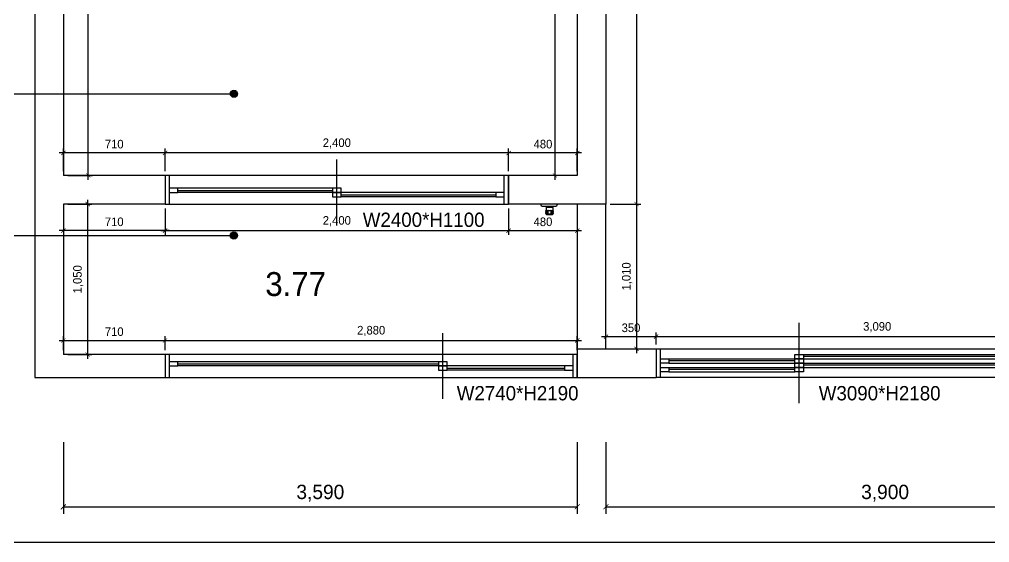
# Model space of a CAD drawing. Header units: inches. Extents: x 4374 to 164780, y 597 to 50243.
# Drawn here: x 8835 to 15612, y 36018 to 39669 of the extents above; entities that cross this region are included whole.
import ezdxf
from ezdxf.enums import TextEntityAlignment as Align

# ---------------------------------------------------------------- set-up
doc = ezdxf.new("R2010")
doc.units = ezdxf.units.IN
doc.header["$LTSCALE"] = 50
doc.header["$MEASUREMENT"] = 0
doc.header["$PDSIZE"] = 700.071425
for name, color, linetype in [('0-ELC TEXT', 7, 'Continuous'), ('03-TEXT', 3, 'Continuous'), ('04-WIN', 4, 'Continuous'), ('06-FUR', 6, 'Continuous'), ('07-DIM', 5, 'Continuous'), ('07-DIM WAL', 5, 'Continuous'), ('F-SYM', 7, 'Continuous'), ('fin', 5, 'Continuous'), ('FORM(YOURNAME)-11', 1, 'Continuous'), ('도면층2', 2, 'Continuous'), ('도면층4', 4, 'Continuous'), ('도면층5', 5, 'Continuous')]:
    doc.layers.add(name, color=color, linetype=linetype)
doc.styles.add('HY 울릉도 L', font='')
doc.styles.add('YOURNAME', font='HY울릉도M.TTF')
doc.styles.add('마감재', font='stylu.ttf')
doc.styles.add('코레일둥고', font='Korail_Round_Gothic_Medium.ttf')
doc.styles.get('HY 울릉도 L').set_extended_font_data('HY울릉도L')
doc.dimstyles.new('30', dxfattribs={"dimscale": 30, "dimtxt": 2, "dimasz": 1, "dimexe": 1, "dimexo": 1, "dimgap": 1, "dimtad": 1, "dimdec": 0, "dimrnd": 0.05, "dimdsep": 46, "dimlunit": 6, "dimtxsty": 'HY 울릉도 L', "dimblk": 'ARCHTICK', "dimcen": 2.5, "dimdle": 1, "dimclrd": 133, "dimclre": 133, "dimclrt": 30, "dimadec": 0, "dimazin": 0, "dimtfac": 1, "dimtdec": 0, "dimtix": 1, "dimtmove": 2, "dimatfit": 3, "dimldrblk": 'ARCHTICK', "dimfxl": 0, "dimlwd": -1, "dimlwe": -1, "dimarcsym": 0})
doc.dimstyles.new('벽치수 Copy of DIM-50', dxfattribs={"dimscale": 50, "dimtxt": 2, "dimasz": 0.7, "dimexe": 1, "dimexo": 1, "dimgap": 0.7, "dimtad": 1, "dimdec": 0, "dimzin": 1, "dimdsep": 46, "dimlunit": 6, "dimtxsty": '마감재', "dimblk": 'ARCHTICK', "dimcen": -0.09, "dimclrd": 256, "dimclre": 256, "dimclrt": 3, "dimadec": 0, "dimazin": 0, "dimtfac": 1, "dimtdec": 0, "dimtix": 1, "dimtmove": 2, "dimatfit": 0, "dimldrblk": 'ARCHTICK', "dimfxl": 0, "dimtolj": 1, "dimtzin": 0, "dimarcsym": 0})

# ---------------------------------------------------------------- blocks, each defined once
blk = doc.blocks.new('FORM-PLAN')
at = {"layer": 'Defpoints', "color": 158}
blk.add_lwpolyline([(-69444, 53115), (-64, 53115), (-64, 1215), (-69444, 1215)], close=True, dxfattribs=at)
at = {"layer": 'FORM(YOURNAME)-11', "color": 3, "style": 'YOURNAME'}
for tag, height, p in [('1', 450, (9905, 18188)), ('2', 450, (9905, 17544)), ('3', 450, (9905, 16257)), ('4', 450, (9905, 14326)), ('5', 515, (9905, 12009)), ('6', 515, (9905, 9757)), ('7', 515, (9905, 7504)), ('8', 515, (9905, 5252)), ('9', 515, (9905, 2999)), ('10', 515, (5655, 811)), ('11', 515, (9905, 747)), ('12', 515, (5655, -1441)), ('13', 515, (9905, -1441))]:
    blk.add_attdef(tag, text='', height=height, dxfattribs=at).set_placement(p, align=Align.MIDDLE_RIGHT)
blk = doc.blocks.new('*U577')
at = {"layer": 'F-SYM', "xscale": 0.2500000000000001, "yscale": 0.2500000000000001, "zscale": 0.2500000000000001}
blk.add_blockref('FORM-PLAN', (22985.5, 35713.8), dxfattribs=at)
blk = doc.blocks.new('floor')
at = {"layer": 'fin', "color": 6}
for p, q in [((-37643.8, 2357.2), (-37643.8, 2352.2)), ((-37633.8, 2342.2), (-37539.4, 2342.2)), ((-37607.8, 2334.2), (-37607.8, 2312.2)), ((-37607.8, 2312.2), (-37559.8, 2312.2)), ((-37607.8, 2306.2), (-37592.8, 2306.2)), ((-37605.8, 2336.2), (-37561.8, 2336.2)), ((-37600.8, 2342.2), (-37600.8, 2336.2)), ((-37574.8, 2306.2), (-37559.8, 2306.2)), ((-37566.8, 2342.2), (-37566.8, 2336.2)), ((-37559.8, 2334.2), (-37559.8, 2312.2)), ((-37529.4, 2357.2), (-37529.4, 2352.2)), ((-37607.8, 2300.2), (-37592.8, 2300.2)), ((-37607.8, 2294.2), (-37592.8, 2294.2)), ((-37607.8, 2288.2), (-37559.8, 2288.2)), ((-37607.8, 2288.2), (-37607.8, 2287.2)), ((-37605.8, 2285.2), (-37561.8, 2285.2)), ((-37574.8, 2300.2), (-37559.8, 2300.2)), ((-37574.8, 2294.2), (-37559.8, 2294.2)), ((-37559.8, 2288.2), (-37559.8, 2287.2))]:
    blk.add_line(p, q, dxfattribs=at)
for centre, radius, start, end in [((-37633.8, 2352.2), 10, 180, 270), ((-37607.8, 2309.2), 3, 90, 270), ((-37607.8, 2303.2), 3, 90, 270), ((-37605.8, 2334.2), 2, 90, 180), ((-37592.8, 2309.2), 3, 90, 270), ((-37592.8, 2303.2), 3, 90, 270), ((-37574.8, 2309.2), 3, 270, 90), ((-37574.8, 2303.2), 3, 270, 90), ((-37561.8, 2334.2), 2, 0, 90), ((-37559.8, 2309.2), 3, 270, 90), ((-37559.8, 2303.2), 3, 270, 90), ((-37539.4, 2352.2), 10, 270, 0), ((-37607.8, 2297.2), 3, 90, 270), ((-37607.8, 2291.2), 3, 90, 270), ((-37605.8, 2287.2), 2, 180, 270), ((-37592.8, 2297.2), 3, 90, 270), ((-37592.8, 2291.2), 3, 90, 270), ((-37574.8, 2297.2), 3, 270, 90), ((-37574.8, 2291.2), 3, 270, 90), ((-37561.8, 2287.2), 2, 270, 0), ((-37559.8, 2297.2), 3, 270, 90), ((-37559.8, 2291.2), 3, 270, 90)]:
    blk.add_arc(centre, radius, start, end, dxfattribs=at)
at = {"layer": '도면층2'}
for p, q in [((-41179.4, 5747.2), (-41179.4, 1147.2)), ((-37389.4, 5747.2), (-37389.4, 2557.2)), ((-37189.4, 5747.2), (-37189.4, 2357.2)), ((-40979.4, 5547.2), (-40979.4, 2557.2)), ((-40269.4, 2557.2), (-40979.4, 2557.2)), ((-40269.4, 2557.2), (-40269.4, 2357.2)), ((-40269.4, 2557.2), (-40269.4, 2357.2)), ((-37869.4, 2557.2), (-37869.4, 2357.2)), ((-37389.4, 2557.2), (-37869.4, 2557.2)), ((-37869.4, 2557.2), (-37869.4, 2357.2)), ((-40269.4, 2357.2), (-40979.4, 2357.2)), ((-40979.4, 2357.2), (-40979.4, 1307.2)), ((-37189.4, 2357.2), (-37869.4, 2357.2)), ((-40269.4, 1307.2), (-40979.4, 1307.2)), ((-40269.4, 1307.2), (-40269.4, 1147.2)), ((-40269.4, 1307.2), (-40269.4, 1147.2)), ((-37389.4, 1347.2), (-36839.4, 1347.2)), ((-37389.4, 1347.2), (-37389.4, 1147.2)), ((-36839.4, 1347.2), (-36839.4, 1147.2)), ((-41179.4, 1147.2), (-40269.4, 1147.2)), ((-37389.4, 1147.2), (-36839.4, 1147.2))]:
    blk.add_line(p, q, dxfattribs=at)
at = {"layer": '도면층4'}
for p, q in [((-39069.4, 2207.2), (-39069.4, 2667.2)), ((-37869.4, 2557.2), (-40269.4, 2557.2)), ((-40269.4, 2557.2), (-40269.4, 2357.2)), ((-40239.4, 2557.2), (-40239.4, 2357.2)), ((-37899.4, 2357.2), (-37899.4, 2557.2)), ((-37869.4, 2357.2), (-37869.4, 2557.2)), ((-40179.4, 2452.2), (-39099.4, 2452.2)), ((-39039.4, 2422.2), (-37959.4, 2422.2)), ((-40269.4, 2357.2), (-37869.4, 2357.2)), ((-35839.4, 1027.2), (-35839.4, 1527.2)), ((-38329.4, 997.2), (-38329.4, 1457.2)), ((-35839.4, 967.2), (-35839.4, 1467.2)), ((-37389.4, 1307.2), (-40269.4, 1307.2)), ((-40269.4, 1307.2), (-40269.4, 1147.2)), ((-40239.4, 1307.2), (-40239.4, 1147.2)), ((-37419.4, 1147.2), (-37419.4, 1307.2)), ((-37389.4, 1147.2), (-37389.4, 1307.2)), ((-36839.4, 1347.2), (-33749.4, 1347.2)), ((-36839.4, 1347.2), (-36839.4, 1147.2)), ((-36809.4, 1147.2), (-36809.4, 1347.2)), ((-33839.4, 1292.2), (-35809.4, 1292.2)), ((-40179.4, 1242.2), (-38359.4, 1242.2)), ((-35869.4, 1262.2), (-36749.4, 1262.2)), ((-33839.4, 1232.2), (-35809.4, 1232.2)), ((-38299.4, 1212.2), (-37479.4, 1212.2)), ((-35869.4, 1202.2), (-36749.4, 1202.2)), ((-40269.4, 1147.2), (-37389.4, 1147.2)), ((-33749.4, 1147.2), (-36839.4, 1147.2))]:
    blk.add_line(p, q, dxfattribs=at)
for points in [[(-40239.4, 2467.2), (-40239.4, 2437.2), (-40179.4, 2437.2), (-40179.4, 2467.2)], [(-39099.4, 2467.2), (-39099.4, 2437.2), (-39039.4, 2437.2), (-39039.4, 2467.2)], [(-39099.4, 2437.2), (-39099.4, 2407.2), (-39039.4, 2407.2), (-39039.4, 2437.2)], [(-37959.4, 2437.2), (-37959.4, 2407.2), (-37899.4, 2407.2), (-37899.4, 2437.2)], [(-35809.4, 1307.2), (-35809.4, 1277.2), (-35869.4, 1277.2), (-35869.4, 1307.2)], [(-40239.4, 1257.2), (-40239.4, 1227.2), (-40179.4, 1227.2), (-40179.4, 1257.2)], [(-38359.4, 1257.2), (-38359.4, 1227.2), (-38299.4, 1227.2), (-38299.4, 1257.2)], [(-38359.4, 1227.2), (-38359.4, 1197.2), (-38299.4, 1197.2), (-38299.4, 1227.2)], [(-37479.4, 1227.2), (-37479.4, 1197.2), (-37419.4, 1197.2), (-37419.4, 1227.2)], [(-36749.4, 1277.2), (-36749.4, 1247.2), (-36809.4, 1247.2), (-36809.4, 1277.2)], [(-35809.4, 1277.2), (-35809.4, 1247.2), (-35869.4, 1247.2), (-35869.4, 1277.2)], [(-35809.4, 1247.2), (-35809.4, 1217.2), (-35869.4, 1217.2), (-35869.4, 1247.2)], [(-36749.4, 1217.2), (-36749.4, 1187.2), (-36809.4, 1187.2), (-36809.4, 1217.2)], [(-35809.4, 1217.2), (-35809.4, 1187.2), (-35869.4, 1187.2), (-35869.4, 1217.2)]]:
    blk.add_lwpolyline(points, close=True, dxfattribs=at)
at = {"layer": '도면층5'}
for p, q in [((-39099.4, 2467.2), (-40179.4, 2467.2)), ((-39099.4, 2437.2), (-40179.4, 2437.2)), ((-37959.4, 2437.2), (-39039.4, 2437.2)), ((-37959.4, 2407.2), (-39039.4, 2407.2)), ((-35809.4, 1307.2), (-33839.4, 1307.2)), ((-38359.4, 1257.2), (-40179.4, 1257.2)), ((-38359.4, 1227.2), (-40179.4, 1227.2)), ((-37479.4, 1227.2), (-38299.4, 1227.2)), ((-36749.4, 1277.2), (-35869.4, 1277.2)), ((-36749.4, 1247.2), (-35869.4, 1247.2)), ((-35809.4, 1277.2), (-33839.4, 1277.2)), ((-35809.4, 1247.2), (-33839.4, 1247.2)), ((-37479.4, 1197.2), (-38299.4, 1197.2)), ((-36749.4, 1217.2), (-35869.4, 1217.2)), ((-36749.4, 1187.2), (-35869.4, 1187.2)), ((-35809.4, 1217.2), (-33839.4, 1217.2))]:
    blk.add_line(p, q, dxfattribs=at)
blk = doc.blocks.new('_ArchTick')
at = {"color": 0, "linetype": 'ByBlock', "const_width": 0.15}
blk.add_lwpolyline([(-0.5, -0.5), (0.5, 0.5)], dxfattribs=at)
blk = doc.blocks.new('*D74')
at = {"layer": '07-DIM', "lineweight": -2}
for p, q in [((9141.9, 36717.6), (9141.9, 36217.6)), ((12731.9, 36717.6), (12731.9, 36217.6)), ((9141.9, 36267.6), (12731.9, 36267.6))]:
    blk.add_line(p, q, dxfattribs=at)
at = {"layer": 'Defpoints', "color": 0}
for p in [(9141.9, 36767.6), (12731.9, 36767.6), (12731.9, 36267.6)]:
    blk.add_point(p, dxfattribs=at)
at = {"layer": '07-DIM', "lineweight": -2, "xscale": 35, "yscale": 35, "zscale": 35, "rotation": 180}
blk.add_blockref('_ArchTick', (9141.9, 36267.6), dxfattribs=at)
at = {"layer": '07-DIM', "lineweight": -2, "xscale": 35, "yscale": 35, "zscale": 35}
blk.add_blockref('_ArchTick', (12731.9, 36267.6), dxfattribs=at)
at = {"layer": '07-DIM', "color": 3, "insert": (10936.9, 36361.9), "char_height": 100, "attachment_point": 5, "style": '마감재'}
blk.add_mtext('\\A1;3,590', dxfattribs=at)
blk = doc.blocks.new('*D75')
at = {"layer": '07-DIM', "lineweight": -2}
for p, q in [((12931.9, 36717.6), (12931.9, 36217.6)), ((16831.9, 36717.6), (16831.9, 36217.6)), ((12931.9, 36267.6), (16831.9, 36267.6))]:
    blk.add_line(p, q, dxfattribs=at)
at = {"layer": 'Defpoints', "color": 0}
for p in [(12931.9, 36767.6), (16831.9, 36767.6), (16831.9, 36267.6)]:
    blk.add_point(p, dxfattribs=at)
at = {"layer": '07-DIM', "lineweight": -2, "xscale": 35, "yscale": 35, "zscale": 35, "rotation": 180}
blk.add_blockref('_ArchTick', (12931.9, 36267.6), dxfattribs=at)
at = {"layer": '07-DIM', "lineweight": -2, "xscale": 35, "yscale": 35, "zscale": 35}
blk.add_blockref('_ArchTick', (16831.9, 36267.6), dxfattribs=at)
at = {"layer": '07-DIM', "color": 3, "insert": (14881.9, 36361.9), "char_height": 100, "attachment_point": 5, "style": '마감재'}
blk.add_mtext('\\A1;3,900', dxfattribs=at)
blk = doc.blocks.new('*D134')
at = {"layer": '07-DIM WAL', "color": 133}
for p, q in [((12701.9, 41570.1), (12545.6, 41570.1)), ((12575.6, 41600.1), (12575.6, 38550.1)), ((12701.9, 38580.1), (12545.6, 38580.1))]:
    blk.add_line(p, q, dxfattribs=at)
at = {"layer": 'Defpoints', "color": 0}
for p in [(12731.9, 41570.1), (12575.6, 38580.1), (12731.9, 38580.1)]:
    blk.add_point(p, dxfattribs=at)
at = {"layer": '07-DIM WAL', "color": 133, "xscale": 30, "yscale": 30, "zscale": 30}
for p, rotation in [((12575.6, 41570.1), 90), ((12575.6, 38580.1), 270)]:
    blk.add_blockref('_ArchTick', p, dxfattribs=dict(at, rotation=rotation))
at = {"layer": '07-DIM WAL', "color": 30, "insert": (12509.6, 40075.1), "char_height": 60, "attachment_point": 5, "rotation": 90, "style": 'HY 울릉도 L'}
blk.add_mtext('2,990', dxfattribs=at)
blk = doc.blocks.new('*D135')
at = {"layer": '07-DIM WAL', "color": 133}
for p, q in [((12251.9, 38610.1), (12251.9, 38766.9)), ((12731.9, 38610.1), (12731.9, 38766.9)), ((12761.9, 38736.9), (12221.9, 38736.9))]:
    blk.add_line(p, q, dxfattribs=at)
at = {"layer": 'Defpoints', "color": 0}
for p in [(12251.9, 38736.9), (12251.9, 38580.1), (12731.9, 38580.1)]:
    blk.add_point(p, dxfattribs=at)
at = {"layer": '07-DIM WAL', "color": 133, "xscale": 30, "yscale": 30, "zscale": 30, "rotation": 180}
blk.add_blockref('_ArchTick', (12251.9, 38736.9), dxfattribs=at)
at = {"layer": '07-DIM WAL', "color": 133, "xscale": 30, "yscale": 30, "zscale": 30}
blk.add_blockref('_ArchTick', (12731.9, 38736.9), dxfattribs=at)
at = {"layer": '07-DIM WAL', "color": 30, "insert": (12491.9, 38798.2), "char_height": 60, "attachment_point": 5, "style": 'HY 울릉도 L'}
blk.add_mtext('480', dxfattribs=at)
blk = doc.blocks.new('*D136')
at = {"layer": '07-DIM WAL', "color": 133}
for p, q in [((9851.9, 38610.1), (9851.9, 38766.9)), ((12251.9, 38610.1), (12251.9, 38766.9)), ((12281.9, 38736.9), (9821.9, 38736.9))]:
    blk.add_line(p, q, dxfattribs=at)
at = {"layer": 'Defpoints', "color": 0}
for p in [(9851.9, 38736.9), (9851.9, 38580.1), (12251.9, 38580.1)]:
    blk.add_point(p, dxfattribs=at)
at = {"layer": '07-DIM WAL', "color": 133, "xscale": 30, "yscale": 30, "zscale": 30, "rotation": 180}
blk.add_blockref('_ArchTick', (9851.9, 38736.9), dxfattribs=at)
at = {"layer": '07-DIM WAL', "color": 133, "xscale": 30, "yscale": 30, "zscale": 30}
blk.add_blockref('_ArchTick', (12251.9, 38736.9), dxfattribs=at)
at = {"layer": '07-DIM WAL', "color": 30, "insert": (11051.9, 38802.8), "char_height": 60, "attachment_point": 5, "style": 'HY 울릉도 L'}
blk.add_mtext('2,400', dxfattribs=at)
blk = doc.blocks.new('*D137')
at = {"layer": '07-DIM WAL', "color": 133}
for p, q in [((9141.9, 38610.1), (9141.9, 38766.9)), ((9851.9, 38610.1), (9851.9, 38766.9)), ((9881.9, 38736.9), (9111.9, 38736.9))]:
    blk.add_line(p, q, dxfattribs=at)
at = {"layer": 'Defpoints', "color": 0}
for p in [(9141.9, 38736.9), (9141.9, 38580.1), (9851.9, 38580.1)]:
    blk.add_point(p, dxfattribs=at)
at = {"layer": '07-DIM WAL', "color": 133, "xscale": 30, "yscale": 30, "zscale": 30, "rotation": 180}
blk.add_blockref('_ArchTick', (9141.9, 38736.9), dxfattribs=at)
at = {"layer": '07-DIM WAL', "color": 133, "xscale": 30, "yscale": 30, "zscale": 30}
blk.add_blockref('_ArchTick', (9851.9, 38736.9), dxfattribs=at)
at = {"layer": '07-DIM WAL', "color": 30, "insert": (9496.9, 38798.1), "char_height": 60, "attachment_point": 5, "style": 'HY 울릉도 L'}
blk.add_mtext('710', dxfattribs=at)
blk = doc.blocks.new('*D138')
at = {"layer": '07-DIM WAL', "color": 133}
for p, q in [((9171.9, 41570.1), (9345.6, 41570.1)), ((9315.6, 38550.1), (9315.6, 41600.1)), ((9171.9, 38580.1), (9345.6, 38580.1))]:
    blk.add_line(p, q, dxfattribs=at)
at = {"layer": 'Defpoints', "color": 0}
for p in [(9141.9, 41570.1), (9315.6, 41570.1), (9141.9, 38580.1)]:
    blk.add_point(p, dxfattribs=at)
at = {"layer": '07-DIM WAL', "color": 133, "xscale": 30, "yscale": 30, "zscale": 30}
for p, rotation in [((9315.6, 41570.1), 90), ((9315.6, 38580.1), 270)]:
    blk.add_blockref('_ArchTick', p, dxfattribs=dict(at, rotation=rotation))
at = {"layer": '07-DIM WAL', "color": 30, "insert": (9249.6, 40075.1), "char_height": 60, "attachment_point": 5, "rotation": 90, "style": 'HY 울릉도 L'}
blk.add_mtext('2,990', dxfattribs=at)
blk = doc.blocks.new('*D145')
at = {"layer": '07-DIM WAL', "color": 133}
for p, q in [((12961.9, 41770.1), (13175.6, 41770.1)), ((13145.6, 41800.1), (13145.6, 38350.1)), ((12961.9, 38380.1), (13175.6, 38380.1))]:
    blk.add_line(p, q, dxfattribs=at)
at = {"layer": 'Defpoints', "color": 0}
for p in [(12931.9, 41770.1), (12931.9, 38380.1), (13145.6, 38380.1)]:
    blk.add_point(p, dxfattribs=at)
at = {"layer": '07-DIM WAL', "color": 133, "xscale": 30, "yscale": 30, "zscale": 30}
for p, rotation in [((13145.6, 41770.1), 90), ((13145.6, 38380.1), 270)]:
    blk.add_blockref('_ArchTick', p, dxfattribs=dict(at, rotation=rotation))
at = {"layer": '07-DIM WAL', "color": 30, "insert": (13079.6, 40075.1), "char_height": 60, "attachment_point": 5, "rotation": 90, "style": 'HY 울릉도 L'}
blk.add_mtext('3,390', dxfattribs=at)
blk = doc.blocks.new('*D146')
at = {"layer": '07-DIM WAL', "color": 133}
for p, q in [((12961.9, 38380.1), (13175.6, 38380.1)), ((13145.6, 38410.1), (13145.6, 37340.1)), ((12961.9, 37370.1), (13175.6, 37370.1))]:
    blk.add_line(p, q, dxfattribs=at)
at = {"layer": 'Defpoints', "color": 0}
for p in [(12931.9, 38380.1), (12931.9, 37370.1), (13145.6, 37370.1)]:
    blk.add_point(p, dxfattribs=at)
at = {"layer": '07-DIM WAL', "color": 133, "xscale": 30, "yscale": 30, "zscale": 30}
for p, rotation in [((13145.6, 38380.1), 90), ((13145.6, 37370.1), 270)]:
    blk.add_blockref('_ArchTick', p, dxfattribs=dict(at, rotation=rotation))
at = {"layer": '07-DIM WAL', "color": 30, "insert": (13079.6, 37875.1), "char_height": 60, "attachment_point": 5, "rotation": 90, "style": 'HY 울릉도 L'}
blk.add_mtext('1,010', dxfattribs=at)
blk = doc.blocks.new('*D147')
at = {"layer": '07-DIM WAL', "color": 133}
for p, q in [((9141.9, 38350.1), (9141.9, 38164.6)), ((9851.9, 38350.1), (9851.9, 38164.6)), ((9881.9, 38194.6), (9111.9, 38194.6))]:
    blk.add_line(p, q, dxfattribs=at)
at = {"layer": 'Defpoints', "color": 0}
for p in [(9141.9, 38380.1), (9851.9, 38380.1), (9141.9, 38194.6)]:
    blk.add_point(p, dxfattribs=at)
at = {"layer": '07-DIM WAL', "color": 133, "xscale": 30, "yscale": 30, "zscale": 30, "rotation": 180}
blk.add_blockref('_ArchTick', (9141.9, 38194.6), dxfattribs=at)
at = {"layer": '07-DIM WAL', "color": 133, "xscale": 30, "yscale": 30, "zscale": 30}
blk.add_blockref('_ArchTick', (9851.9, 38194.6), dxfattribs=at)
at = {"layer": '07-DIM WAL', "color": 30, "insert": (9496.9, 38255.9), "char_height": 60, "attachment_point": 5, "style": 'HY 울릉도 L'}
blk.add_mtext('710', dxfattribs=at)
blk = doc.blocks.new('*D148')
at = {"layer": '07-DIM WAL', "color": 133}
for p, q in [((9171.9, 38380.1), (9341.4, 38380.1)), ((9311.4, 38410.1), (9311.4, 37300.1)), ((9171.9, 37330.1), (9341.4, 37330.1))]:
    blk.add_line(p, q, dxfattribs=at)
at = {"layer": 'Defpoints', "color": 0}
for p in [(9141.9, 38380.1), (9141.9, 37330.1), (9311.4, 37330.1)]:
    blk.add_point(p, dxfattribs=at)
at = {"layer": '07-DIM WAL', "color": 133, "xscale": 30, "yscale": 30, "zscale": 30}
for p, rotation in [((9311.4, 38380.1), 90), ((9311.4, 37330.1), 270)]:
    blk.add_blockref('_ArchTick', p, dxfattribs=dict(at, rotation=rotation))
at = {"layer": '07-DIM WAL', "color": 30, "insert": (9245.5, 37855.1), "char_height": 60, "attachment_point": 5, "rotation": 90, "style": 'HY 울릉도 L'}
blk.add_mtext('1,050', dxfattribs=at)
blk = doc.blocks.new('*D149')
at = {"layer": '07-DIM WAL', "color": 133}
for p, q in [((9111.9, 37428.2), (9881.9, 37428.2)), ((9141.9, 37360.1), (9141.9, 37458.2)), ((9851.9, 37360.1), (9851.9, 37458.2))]:
    blk.add_line(p, q, dxfattribs=at)
at = {"layer": 'Defpoints', "color": 0}
for p in [(9851.9, 37428.2), (9141.9, 37330.1), (9851.9, 37330.1)]:
    blk.add_point(p, dxfattribs=at)
at = {"layer": '07-DIM WAL', "color": 133, "xscale": 30, "yscale": 30, "zscale": 30, "rotation": 180}
blk.add_blockref('_ArchTick', (9141.9, 37428.2), dxfattribs=at)
at = {"layer": '07-DIM WAL', "color": 133, "xscale": 30, "yscale": 30, "zscale": 30}
blk.add_blockref('_ArchTick', (9851.9, 37428.2), dxfattribs=at)
at = {"layer": '07-DIM WAL', "color": 30, "insert": (9496.9, 37489.4), "char_height": 60, "attachment_point": 5, "style": 'HY 울릉도 L'}
blk.add_mtext('710', dxfattribs=at)
blk = doc.blocks.new('*D150')
at = {"layer": '07-DIM WAL', "color": 133}
for p, q in [((9821.9, 37428.2), (12761.9, 37428.2)), ((9851.9, 37360.1), (9851.9, 37458.2)), ((12731.9, 37360.1), (12731.9, 37458.2))]:
    blk.add_line(p, q, dxfattribs=at)
at = {"layer": 'Defpoints', "color": 0}
for p in [(12731.9, 37428.2), (9851.9, 37330.1), (12731.9, 37330.1)]:
    blk.add_point(p, dxfattribs=at)
at = {"layer": '07-DIM WAL', "color": 133, "xscale": 30, "yscale": 30, "zscale": 30, "rotation": 180}
blk.add_blockref('_ArchTick', (9851.9, 37428.2), dxfattribs=at)
at = {"layer": '07-DIM WAL', "color": 133, "xscale": 30, "yscale": 30, "zscale": 30}
blk.add_blockref('_ArchTick', (12731.9, 37428.2), dxfattribs=at)
at = {"layer": '07-DIM WAL', "color": 30, "insert": (11291.9, 37494.1), "char_height": 60, "attachment_point": 5, "style": 'HY 울릉도 L'}
blk.add_mtext('2,880', dxfattribs=at)
blk = doc.blocks.new('*D151')
at = {"layer": '07-DIM WAL', "color": 133}
for p, q in [((9851.9, 38350.1), (9851.9, 38164.6)), ((12251.9, 38350.1), (12251.9, 38164.6)), ((9821.9, 38194.6), (12281.9, 38194.6))]:
    blk.add_line(p, q, dxfattribs=at)
at = {"layer": 'Defpoints', "color": 0}
for p in [(9851.9, 38380.1), (12251.9, 38380.1), (12251.9, 38194.6)]:
    blk.add_point(p, dxfattribs=at)
at = {"layer": '07-DIM WAL', "color": 133, "xscale": 30, "yscale": 30, "zscale": 30, "rotation": 180}
blk.add_blockref('_ArchTick', (9851.9, 38194.6), dxfattribs=at)
at = {"layer": '07-DIM WAL', "color": 133, "xscale": 30, "yscale": 30, "zscale": 30}
blk.add_blockref('_ArchTick', (12251.9, 38194.6), dxfattribs=at)
at = {"layer": '07-DIM WAL', "color": 30, "insert": (11051.9, 38260.6), "char_height": 60, "attachment_point": 5, "style": 'HY 울릉도 L'}
blk.add_mtext('2,400', dxfattribs=at)
blk = doc.blocks.new('*D152')
at = {"layer": '07-DIM WAL', "color": 133}
for p, q in [((12251.9, 38350.1), (12251.9, 38164.6)), ((12731.9, 38350.1), (12731.9, 38164.6)), ((12221.9, 38194.6), (12761.9, 38194.6))]:
    blk.add_line(p, q, dxfattribs=at)
at = {"layer": 'Defpoints', "color": 0}
for p in [(12251.9, 38380.1), (12731.9, 38380.1), (12731.9, 38194.6)]:
    blk.add_point(p, dxfattribs=at)
at = {"layer": '07-DIM WAL', "color": 133, "xscale": 30, "yscale": 30, "zscale": 30, "rotation": 180}
blk.add_blockref('_ArchTick', (12251.9, 38194.6), dxfattribs=at)
at = {"layer": '07-DIM WAL', "color": 133, "xscale": 30, "yscale": 30, "zscale": 30}
blk.add_blockref('_ArchTick', (12731.9, 38194.6), dxfattribs=at)
at = {"layer": '07-DIM WAL', "color": 30, "insert": (12491.9, 38255.9), "char_height": 60, "attachment_point": 5, "style": 'HY 울릉도 L'}
blk.add_mtext('480', dxfattribs=at)
blk = doc.blocks.new('*D153')
at = {"layer": '07-DIM WAL', "color": 133}
for p, q in [((12931.9, 37400.1), (12931.9, 37484.9)), ((13281.9, 37400.1), (13281.9, 37484.9)), ((12901.9, 37454.9), (13311.9, 37454.9))]:
    blk.add_line(p, q, dxfattribs=at)
at = {"layer": 'Defpoints', "color": 0}
for p in [(13281.9, 37454.9), (12931.9, 37370.1), (13281.9, 37370.1)]:
    blk.add_point(p, dxfattribs=at)
at = {"layer": '07-DIM WAL', "color": 133, "xscale": 30, "yscale": 30, "zscale": 30, "rotation": 180}
blk.add_blockref('_ArchTick', (12931.9, 37454.9), dxfattribs=at)
at = {"layer": '07-DIM WAL', "color": 133, "xscale": 30, "yscale": 30, "zscale": 30}
blk.add_blockref('_ArchTick', (13281.9, 37454.9), dxfattribs=at)
at = {"layer": '07-DIM WAL', "color": 30, "insert": (13106.9, 37516.2), "char_height": 60, "attachment_point": 5, "style": 'HY 울릉도 L'}
blk.add_mtext('350', dxfattribs=at)
blk = doc.blocks.new('*D154')
at = {"layer": '07-DIM WAL', "color": 133}
for p, q in [((13281.9, 37400.1), (13281.9, 37484.9)), ((16371.9, 37400.1), (16371.9, 37484.9)), ((13251.9, 37454.9), (16401.9, 37454.9))]:
    blk.add_line(p, q, dxfattribs=at)
at = {"layer": 'Defpoints', "color": 0}
for p in [(16371.9, 37454.9), (13281.9, 37370.1), (16371.9, 37370.1)]:
    blk.add_point(p, dxfattribs=at)
at = {"layer": '07-DIM WAL', "color": 133, "xscale": 30, "yscale": 30, "zscale": 30, "rotation": 180}
blk.add_blockref('_ArchTick', (13281.9, 37454.9), dxfattribs=at)
at = {"layer": '07-DIM WAL', "color": 133, "xscale": 30, "yscale": 30, "zscale": 30}
blk.add_blockref('_ArchTick', (16371.9, 37454.9), dxfattribs=at)
at = {"layer": '07-DIM WAL', "color": 30, "insert": (14826.9, 37520.9), "char_height": 60, "attachment_point": 5, "style": 'HY 울릉도 L'}
blk.add_mtext('3,090', dxfattribs=at)

msp = doc.modelspace()

# ---------------------------------------------------------------- hatches: boundary and pattern name
at = {"layer": '0-ELC TEXT'}
h = msp.add_hatch(color=256, dxfattribs=at)
h.dxf.hatch_style = 1
edge = h.paths.add_edge_path()
edge.add_arc((10333.4, 39150.1), 25, 180, 540, ccw=False)
h = msp.add_hatch(color=256, dxfattribs=at)
h.dxf.hatch_style = 1
edge = h.paths.add_edge_path()
edge.add_arc((10333.4, 38160.6), 25, 180, 540, ccw=False)

# ---------------------------------------------------------------- linework, layer by layer
for p, q in [((8389.2, 39150.1), (10333.4, 39150.1)), ((8389.2, 38160.6), (10333.4, 38160.6))]:
    msp.add_line(p, q, dxfattribs=at)
for centre in [(10333.4, 39150.1), (10333.4, 38160.6)]:
    msp.add_circle(centre, 25, dxfattribs=at)
at = {"layer": '04-WIN'}
msp.add_lwpolyline([(12931.9, 38380.1), (12731.9, 38380.1), (12731.9, 37370.1), (12931.9, 37370.1)], close=True, dxfattribs=at)

# ---------------------------------------------------------------- block references
msp.add_blockref('floor', (50121.3, 36022.9))
at = {"layer": '06-FUR'}
msp.add_blockref('*U577', (0, 0), dxfattribs=at)

# ---------------------------------------------------------------- texts
at = {"layer": '03-TEXT', "style": '코레일둥고'}
msp.add_text('3.77', height=166.67, dxfattribs=at).set_placement((10976.6, 37738.6), align=Align.RIGHT)
at = {"layer": '04-WIN', "style": '코레일둥고'}
for s, p in [('W2400*H1100', (11233.1, 38220.6)), ('W2740*H2190', (11889.6, 37010.1)), ('W3090*H2180', (14418.5, 37010.1))]:
    msp.add_text(s, height=100, dxfattribs=at).set_placement(p)

# ---------------------------------------------------------------- dimensions: what is measured, and where the dimension line sits
at = {"layer": '07-DIM'}
for base, p1, p2, picture, middle in [((12731.9, 36267.6), (9141.9, 36767.6), (12731.9, 36767.6), '*D74', (10936.9, 36361.9)), ((16831.9, 36267.6), (12931.9, 36767.6), (16831.9, 36767.6), '*D75', (14881.9, 36361.9))]:
    dim = msp.add_linear_dim(base=base, p1=p1, p2=p2, dimstyle='벽치수 Copy of DIM-50', dxfattribs=at)
    dim.commit()
    dim.dimension.update_dxf_attribs({"geometry": picture, "text_midpoint": middle})
at = {"layer": '07-DIM WAL'}
for base, p1, p2, picture, middle in [((13145.6, 38380.1), (12931.9, 41770.1), (12931.9, 38380.1), '*D145', (13079.6, 40075.1)), ((9315.6, 41570.1), (9141.9, 38580.1), (9141.9, 41570.1), '*D138', (9249.6, 40075.1)), ((12575.6, 38580.1), (12731.9, 41570.1), (12731.9, 38580.1), '*D134', (12509.6, 40075.1)), ((9311.4, 37330.1), (9141.9, 38380.1), (9141.9, 37330.1), '*D148', (9245.5, 37855.1)), ((13145.6, 37370.1), (12931.9, 38380.1), (12931.9, 37370.1), '*D146', (13079.6, 37875.1))]:
    dim = msp.add_linear_dim(base=base, p1=p1, p2=p2, angle=90, dimstyle='30', override={"dimfxl": 1.25}, dxfattribs=at)
    dim.commit()
    dim.dimension.update_dxf_attribs({"geometry": picture, "text_midpoint": middle})
for base, p1, p2, picture, middle in [((9141.9, 38736.9), (9851.9, 38580.1), (9141.9, 38580.1), '*D137', (9496.9, 38798.1)), ((9851.9, 38736.9), (12251.9, 38580.1), (9851.9, 38580.1), '*D136', (11051.9, 38802.8)), ((12251.9, 38736.9), (12731.9, 38580.1), (12251.9, 38580.1), '*D135', (12491.9, 38798.2)), ((9141.9, 38194.6), (9851.9, 38380.1), (9141.9, 38380.1), '*D147', (9496.9, 38255.9)), ((12251.9, 38194.6), (9851.9, 38380.1), (12251.9, 38380.1), '*D151', (11051.9, 38260.6)), ((12731.9, 38194.6), (12251.9, 38380.1), (12731.9, 38380.1), '*D152', (12491.9, 38255.9)), ((13281.9, 37454.9), (12931.9, 37370.1), (13281.9, 37370.1), '*D153', (13106.9, 37516.2)), ((16371.9, 37454.9), (13281.9, 37370.1), (16371.9, 37370.1), '*D154', (14826.9, 37520.9)), ((9851.9, 37428.2), (9141.9, 37330.1), (9851.9, 37330.1), '*D149', (9496.9, 37489.4)), ((12731.9, 37428.2), (9851.9, 37330.1), (12731.9, 37330.1), '*D150', (11291.9, 37494.1))]:
    dim = msp.add_linear_dim(base=base, p1=p1, p2=p2, dimstyle='30', override={"dimfxl": 1.25}, dxfattribs=at)
    dim.commit()
    dim.dimension.update_dxf_attribs({"geometry": picture, "text_midpoint": middle})

doc.saveas('drawing.dxf')
